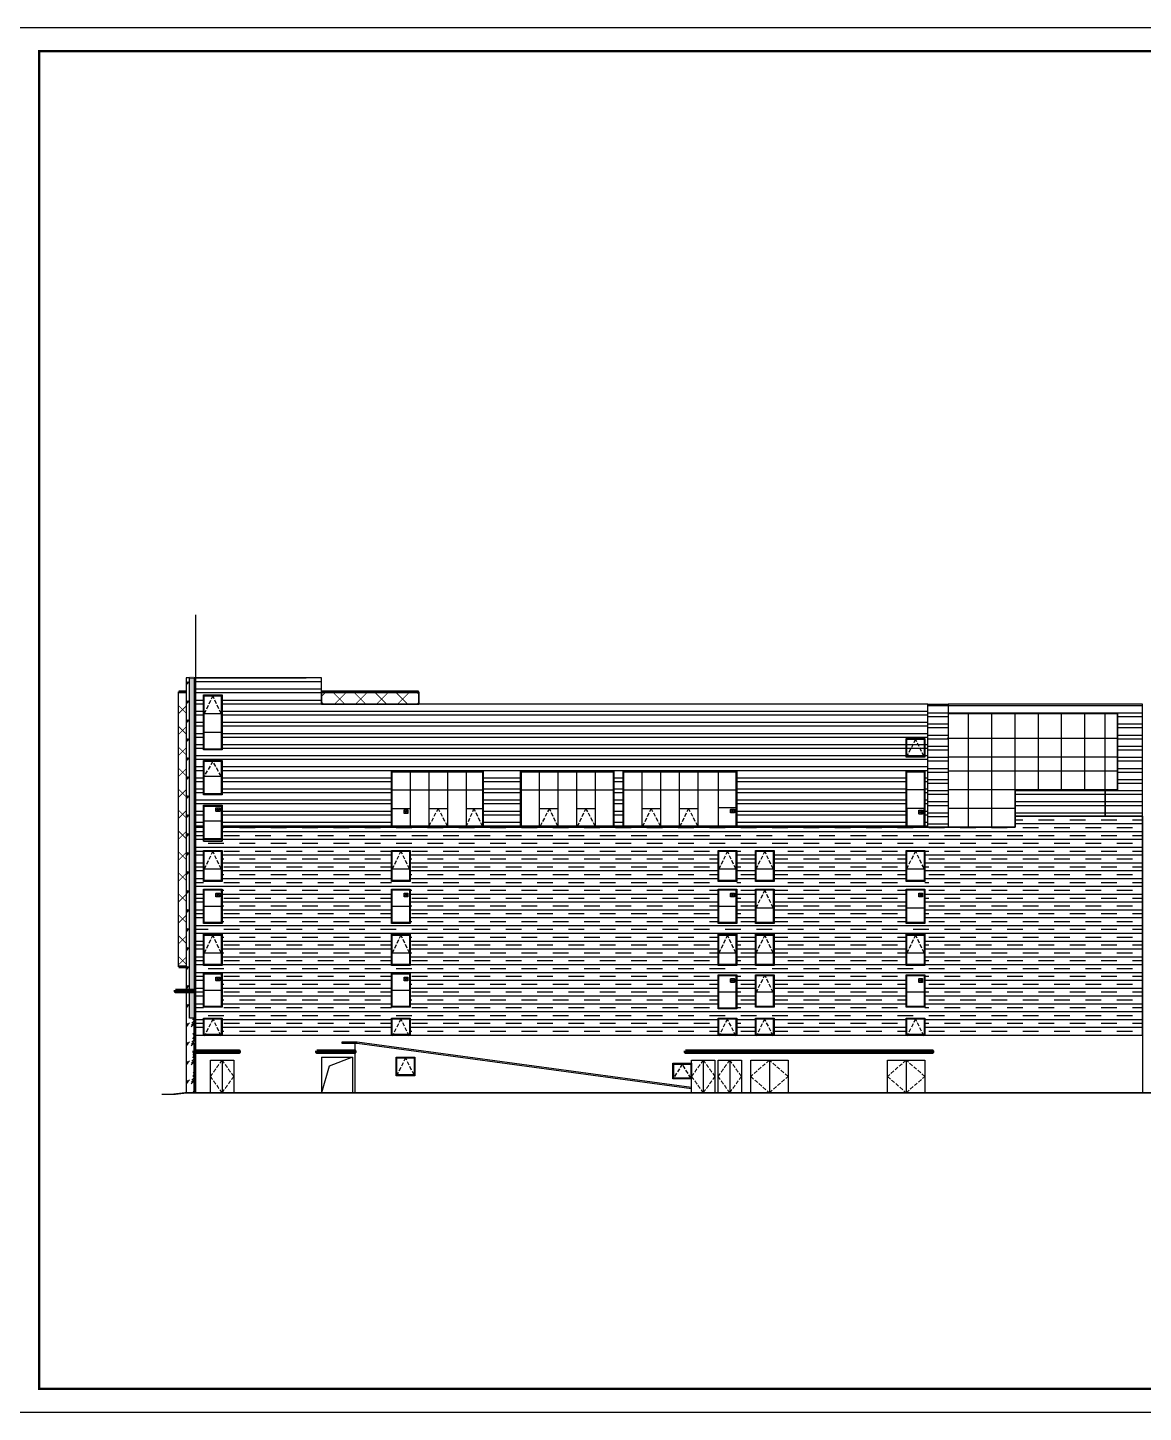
# Model space of a CAD drawing. Extents: x -737978 to 768813, y -372247 to 1140308.
# Drawn here: x -532002 to -460252, y -268610 to -179510 of the extents above; entities that cross this region are included whole.
import ezdxf

# ---------------------------------------------------------------- set-up
doc = ezdxf.new("R2010")
doc.units = 0
doc.header["$LTSCALE"] = 1000
doc.header["$MEASUREMENT"] = 0
doc.linetypes.add('DASH', pattern=[0.35, 0.25, -0.1])
doc.layers.get('0').update_dxf_attribs({"linetype": 'CONTINUOUS'})
for name, color, linetype in [('A-FLOR-OTHER2-ON', 83, 'CONTINUOUS'), ('A-WALL-GLAZ', 141, 'CONTINUOUS'), ('BORDER', 7, 'CONTINUOUS'), ('C-Z-HATCH', 253, 'CONTINUOUS'), ('HZ', 7, 'CONTINUOUS'), ('J-ELEV-立面门窗分格线', 155, 'CONTINUOUS'), ('PUB_TITLE', 4, 'CONTINUOUS')]:
    doc.layers.add(name, color=color, linetype=linetype)
doc.layers.add('DRAW', color=7, linetype='CONTINUOUS', lineweight=70)
doc.layers.add('L-外墙', color=7, linetype='CONTINUOUS', lineweight=9)
pattern_1 = [(0, (0, 0), (2e-13, 714.375), []), (0, (238.1, -238.1), (2e-13, 714.375), [])]

msp = doc.modelspace()

# ---------------------------------------------------------------- hatches: boundary and pattern name
h = msp.add_hatch(color=1)
h.dxf.hatch_style = 1
edge = h.paths.add_edge_path()
edge.add_arc((-519769.6, -229827.8), 60, 0, 360)
h = msp.add_hatch(color=1)
h.dxf.hatch_style = 1
edge = h.paths.add_edge_path()
edge.add_arc((-486669.6, -229918.6), 60, 0, 360)
h = msp.add_hatch(color=1)
h.dxf.hatch_style = 1
edge = h.paths.add_edge_path()
edge.add_arc((-507669.6, -229955.1), 60, 0, 360)
h = msp.add_hatch(color=1)
h.dxf.hatch_style = 1
edge = h.paths.add_edge_path()
edge.add_arc((-474569.6, -229986.5), 60, 0, 360)
h = msp.add_hatch(color=1)
h.dxf.hatch_style = 1
edge = h.paths.add_edge_path()
edge.add_arc((-519769.6, -235322.7), 60, 0, 360)
h = msp.add_hatch(color=1)
h.dxf.hatch_style = 1
edge = h.paths.add_edge_path()
edge.add_arc((-507669.6, -235322.7), 60, 0, 360)
h = msp.add_hatch(color=1)
h.dxf.hatch_style = 1
edge = h.paths.add_edge_path()
edge.add_arc((-486669.6, -235322.7), 60, 0, 360)
h = msp.add_hatch(color=1)
h.dxf.hatch_style = 1
edge = h.paths.add_edge_path()
edge.add_arc((-474569.6, -235322.7), 60, 0, 360)
h = msp.add_hatch(color=1)
h.dxf.hatch_style = 1
edge = h.paths.add_edge_path()
edge.add_arc((-519769.6, -240722.7), 60, 0, 360)
h = msp.add_hatch(color=1)
h.dxf.hatch_style = 1
edge = h.paths.add_edge_path()
edge.add_arc((-507669.6, -240722.7), 60, 0, 360)
h = msp.add_hatch(color=1)
h.dxf.hatch_style = 1
edge = h.paths.add_edge_path()
edge.add_arc((-486669.6, -240822.7), 60, 0, 360)
h = msp.add_hatch(color=1)
h.dxf.hatch_style = 1
edge = h.paths.add_edge_path()
edge.add_arc((-474569.6, -240822.7), 60, 0, 360)
at = {"layer": 'C-Z-HATCH'}
h = msp.add_hatch(dxfattribs=at)
h.set_pattern_fill('玻璃2', color=8, scale=80)
h.set_pattern_definition([(45, (-1297.9, 603.2), (7e-14, 1221.8805), [480, -288, 480, -288, 192, -418.6253]), (45, (-1321.9, 627.2), (7e-14, 1221.8805), [384, -480, 288, -288, 336, -370.6253]), (45, (-1321.9, 699.2), (7e-14, 1221.8805), [288, -576, 192, -288, 432, -370.6253]), (45, (-1249.9, 627.2), (7e-14, 1221.8805), [288, -576, 240, -1042.6252]), (45, (-1177.9, 699.2), (7e-14, 1221.8805), [144, -720, 96, -1186.6252]), (45, (-1297.9, 819.2), (7e-14, 1221.8805), [96, -720, 96, -384, 240, -610.6253]), (45, (-865.9, 747.2), (7e-14, 1221.8805), [480, -720, 576, -380.2253]), (45, (-865.9, 675.2), (7e-14, 1221.8805), [672, -480, 720, -284.2253]), (45, (-745.9, 771.2), (-1e-13, -1357.645), [480, -672, 384, -610.6253]), (45, (-817.9, 915.2), (7e-14, 1221.8805), [240, -960, 288, -658.6253]), (45, (-673.9, 843.2), (7e-14, 1221.8805), [192, -960, 192, -802.6252])])
h.paths.add_polyline_path([(-521302.3, -248047.8), (-521302.3, -243247.8), (-521602.3, -243247.8), (-521602.3, -221347.8), (-521802.3, -221347.8), (-521802.3, -248047.8)])
h = msp.add_hatch(dxfattribs=at)
h.set_pattern_fill('HEX', color=8, scale=150)
h.set_pattern_definition([(0, (-5442.9, 555.17), (0, 247.4667), [142.875, -285.75]), (120, (-5442.9, 555.17), (-214.31245, -123.73335), [142.875, -285.75]), (60, (-5300.02, 555.17), (-214.31245, 123.73335), [142.875, -285.75])])
h.paths.add_polyline_path([(-521602.3, -221247.8), (-521302.3, -221247.8), (-521302.3, -243247.8), (-521602.3, -243247.8)])
at = {"layer": 'HZ'}
h = msp.add_hatch(dxfattribs=at)
h.set_pattern_fill('ANSI32,_O', color=8, scale=150, angle=315)
h.set_pattern_definition([(0, (-15603.46, -25608.45), (2e-13, 714.375), []), (0, (-15365.3, -25846.6), (2e-13, 714.375), [])])
h.paths.add_polyline_path([(-474102.3, -230947.8), (-474102.3, -223047.8), (-513102.3, -223047.8), (-513102.3, -221347.8), (-521302.3, -221347.8), (-521302.3, -230947.8), (-520702.3, -230947.8), (-520702.3, -231847.8), (-519502.3, -231847.8), (-519502.3, -230947.8)])
h.paths.add_polyline_path([(-520702.3, -222447.8), (-519502.3, -222447.8), (-519502.3, -225987.8), (-520702.3, -225987.8)], flags=16)
h.paths.add_polyline_path([(-520702.3, -226667.8), (-519502.3, -226667.8), (-519502.3, -228867.8), (-520702.3, -228867.8)], flags=16)
h.paths.add_polyline_path([(-520702.3, -229547.8), (-519502.3, -229547.8), (-519502.3, -231747.8), (-520702.3, -231747.8)], flags=16)
h.paths.add_polyline_path([(-508602.3, -227347.8), (-502702.3, -227347.8), (-502702.3, -230947.8), (-508602.3, -230947.8)], flags=16)
h.paths.add_polyline_path([(-500302.3, -227347.8), (-494302.3, -227347.8), (-494302.3, -230947.8), (-500302.3, -230947.8)], flags=16)
h.paths.add_polyline_path([(-493702.3, -227347.8), (-486402.3, -227347.8), (-486402.3, -230947.8), (-493702.3, -230947.8)], flags=16)
h.paths.add_polyline_path([(-475502.3, -227347.8), (-474302.3, -227347.8), (-474302.3, -230947.8), (-475502.3, -230947.8)], flags=16)
h = msp.add_hatch(dxfattribs=at)
h.set_pattern_fill('ANSI32,_O', color=8, scale=150, angle=315)
h.set_pattern_definition(pattern_1)
h.paths.add_polyline_path([(-474102.3, -223047.8), (-472802.3, -223047.8), (-472802.3, -230947.8), (-474102.3, -230947.8)])
h = msp.add_hatch(dxfattribs=at)
h.set_pattern_fill('ANSI32,_O', color=8, scale=150, angle=315)
h.set_pattern_definition(pattern_1)
h.paths.add_polyline_path([(-460302.3, -230247.8), (-460302.3, -223047.8), (-472802.3, -223047.8), (-472802.3, -223647.8), (-461902.3, -223647.8), (-461902.3, -228547.8), (-462702.3, -228547.8), (-462702.3, -230247.8)])
h = msp.add_hatch(dxfattribs=at)
h.set_pattern_fill('ANSI32,_O', color=8, scale=150, angle=315)
h.set_pattern_definition(pattern_1)
h.paths.add_polyline_path([(-462702.3, -228547.8), (-468502.3, -228547.8), (-468502.3, -230247.8), (-462702.3, -230247.8)])
h = msp.add_hatch(dxfattribs=at)
h.set_pattern_fill('不能通行的沼泽地', color=8, scale=300)
h.set_pattern_definition([(0, (-386.13, 807.1), (1007.7696, 503.8848), [1007.7696, -1007.7696]), (0, (-1393.9, 1059.05), (0, 503.8848), [])])
h.paths.add_polyline_path([(-521302.3, -244447.8), (-460302.3, -244447.8), (-460302.3, -231847.8), (-460302.3, -230947.8), (-460302.3, -230247.8), (-468502.3, -230247.8), (-468502.3, -230947.8), (-519502.3, -230947.8), (-519502.3, -231847.8), (-520702.3, -231847.8), (-520702.3, -230947.8), (-521302.3, -230947.8)])
h.paths.add_polyline_path([(-475502.3, -232447.8), (-474302.3, -232447.8), (-474302.3, -234547.8), (-475502.3, -234547.8)], flags=16)
h.paths.add_polyline_path([(-475502.3, -234947.8), (-474302.3, -234947.8), (-474302.3, -237247.8), (-475502.3, -237247.8)], flags=16)
h.paths.add_polyline_path([(-475502.3, -237847.8), (-474302.3, -237847.8), (-474302.3, -239947.8), (-475502.3, -239947.8)], flags=16)
h.paths.add_polyline_path([(-475502.3, -240347.8), (-474302.3, -240347.8), (-474302.3, -242647.8), (-475502.3, -242647.8)], flags=16)
h.paths.add_polyline_path([(-475502.3, -243247.8), (-474302.3, -243247.8), (-474302.3, -244447.8), (-475502.3, -244447.8)], flags=16)
h.paths.add_polyline_path([(-485202.3, -243247.8), (-484002.3, -243247.8), (-484002.3, -244447.8), (-485202.3, -244447.8)], flags=16)
h.paths.add_polyline_path([(-487602.3, -243247.8), (-486402.3, -243247.8), (-486402.3, -244447.8), (-487602.3, -244447.8)], flags=16)
h.paths.add_polyline_path([(-487602.3, -240347.8), (-486402.3, -240347.8), (-486402.3, -242647.8), (-487602.3, -242647.8)], flags=16)
h.paths.add_polyline_path([(-487602.3, -237847.8), (-486402.3, -237847.8), (-486402.3, -239947.8), (-487602.3, -239947.8)], flags=16)
h.paths.add_polyline_path([(-485202.3, -237847.8), (-484002.3, -237847.8), (-484002.3, -239947.8), (-485202.3, -239947.8)], flags=16)
h.paths.add_polyline_path([(-485202.3, -240347.8), (-484002.3, -240347.8), (-484002.3, -242647.8), (-485202.3, -242647.8)], flags=16)
h.paths.add_polyline_path([(-487602.3, -234947.8), (-486402.3, -234947.8), (-486402.3, -237247.8), (-487602.3, -237247.8)], flags=16)
h.paths.add_polyline_path([(-485202.3, -234947.8), (-484002.3, -234947.8), (-484002.3, -237247.8), (-485202.3, -237247.8)], flags=16)
h.paths.add_polyline_path([(-487602.3, -232447.8), (-486402.3, -232447.8), (-486402.3, -234547.8), (-487602.3, -234547.8)], flags=16)
h.paths.add_polyline_path([(-485202.3, -232447.8), (-484002.3, -232447.8), (-484002.3, -234547.8), (-485202.3, -234547.8)], flags=16)
h.paths.add_polyline_path([(-508602.3, -232447.8), (-507402.3, -232447.8), (-507402.3, -234547.8), (-508602.3, -234547.8)], flags=16)
h.paths.add_polyline_path([(-508602.3, -234947.8), (-507402.3, -234947.8), (-507402.3, -237247.8), (-508602.3, -237247.8)], flags=16)
h.paths.add_polyline_path([(-508602.3, -237847.8), (-507402.3, -237847.8), (-507402.3, -239947.8), (-508602.3, -239947.8)], flags=16)
h.paths.add_polyline_path([(-508602.3, -240347.8), (-507402.3, -240347.8), (-507402.3, -242647.8), (-508602.3, -242647.8)], flags=16)
h.paths.add_polyline_path([(-508602.3, -243247.8), (-507402.3, -243247.8), (-507402.3, -244447.8), (-508602.3, -244447.8)], flags=16)
h.paths.add_polyline_path([(-520702.3, -243247.8), (-519502.3, -243247.8), (-519502.3, -244447.8), (-520702.3, -244447.8)], flags=16)
h.paths.add_polyline_path([(-520702.3, -240347.8), (-519502.3, -240347.8), (-519502.3, -242647.8), (-520702.3, -242647.8)], flags=16)
h.paths.add_polyline_path([(-520702.3, -237847.8), (-519502.3, -237847.8), (-519502.3, -239947.8), (-520702.3, -239947.8)], flags=16)
h.paths.add_polyline_path([(-520702.3, -234947.8), (-519502.3, -234947.8), (-519502.3, -237247.8), (-520702.3, -237247.8)], flags=16)
h.paths.add_polyline_path([(-520702.3, -232447.8), (-519502.3, -232447.8), (-519502.3, -234547.8), (-520702.3, -234547.8)], flags=16)

# ---------------------------------------------------------------- linework, layer by layer
at = {"color": 8}
for p, q in [((-472802.3, -223047.8), (-472802.3, -223647.8)), ((-472802.3, -223647.8), (-461902.3, -223647.8)), ((-461902.3, -223647.8), (-461902.3, -228547.8))]:
    msp.add_line(p, q, dxfattribs=at)
for points in [[(-472802.3, -223047.8), (-472802.3, -230947.8)], [(-460302.3, -230247.8), (-460302.3, -223047.8), (-468502.3, -223047.8)]]:
    msp.add_lwpolyline(points, dxfattribs=at)
for points in [[(-519644.6, -229732.8), (-519644.6, -229922.8, -0.4142136), (-519674.6, -229952.8), (-519864.6, -229952.8, -0.4142136), (-519894.6, -229922.8), (-519894.6, -229732.8, -0.4142136), (-519864.6, -229702.8), (-519674.6, -229702.8, -0.4142136)], [(-507544.6, -229860.1), (-507544.6, -230050.1, -0.4142136), (-507574.6, -230080.1), (-507764.6, -230080.1, -0.4142136), (-507794.6, -230050.1), (-507794.6, -229860.1, -0.4142136), (-507764.6, -229830.1), (-507574.6, -229830.1, -0.4142136)], [(-486544.6, -229823.6), (-486544.6, -230013.6, -0.4142136), (-486574.6, -230043.6), (-486764.6, -230043.6, -0.4142136), (-486794.6, -230013.6), (-486794.6, -229823.6, -0.4142136), (-486764.6, -229793.6), (-486574.6, -229793.6, -0.4142136)], [(-474444.6, -229891.5), (-474444.6, -230081.5, -0.4142136), (-474474.6, -230111.5), (-474664.6, -230111.5, -0.4142136), (-474694.6, -230081.5), (-474694.6, -229891.5, -0.4142136), (-474664.6, -229861.5), (-474474.6, -229861.5, -0.4142136)], [(-519644.6, -235227.7), (-519644.6, -235417.7, -0.4142136), (-519674.6, -235447.7), (-519864.6, -235447.7, -0.4142136), (-519894.6, -235417.7), (-519894.6, -235227.7, -0.4142136), (-519864.6, -235197.7), (-519674.6, -235197.7, -0.4142136)], [(-507544.6, -235227.7), (-507544.6, -235417.7, -0.4142136), (-507574.6, -235447.7), (-507764.6, -235447.7, -0.4142136), (-507794.6, -235417.7), (-507794.6, -235227.7, -0.4142136), (-507764.6, -235197.7), (-507574.6, -235197.7, -0.4142136)], [(-486544.6, -235227.7), (-486544.6, -235417.7, -0.4142136), (-486574.6, -235447.7), (-486764.6, -235447.7, -0.4142136), (-486794.6, -235417.7), (-486794.6, -235227.7, -0.4142136), (-486764.6, -235197.7), (-486574.6, -235197.7, -0.4142136)], [(-474444.6, -235227.7), (-474444.6, -235417.7, -0.4142136), (-474474.6, -235447.7), (-474664.6, -235447.7, -0.4142136), (-474694.6, -235417.7), (-474694.6, -235227.7, -0.4142136), (-474664.6, -235197.7), (-474474.6, -235197.7, -0.4142136)], [(-519644.6, -240627.7), (-519644.6, -240817.7, -0.4142136), (-519674.6, -240847.7), (-519864.6, -240847.7, -0.4142136), (-519894.6, -240817.7), (-519894.6, -240627.7, -0.4142136), (-519864.6, -240597.7), (-519674.6, -240597.7, -0.4142136)], [(-507544.6, -240627.7), (-507544.6, -240817.7, -0.4142136), (-507574.6, -240847.7), (-507764.6, -240847.7, -0.4142136), (-507794.6, -240817.7), (-507794.6, -240627.7, -0.4142136), (-507764.6, -240597.7), (-507574.6, -240597.7, -0.4142136)], [(-486544.6, -240727.7), (-486544.6, -240917.7, -0.4142136), (-486574.6, -240947.7), (-486764.6, -240947.7, -0.4142136), (-486794.6, -240917.7), (-486794.6, -240727.7, -0.4142136), (-486764.6, -240697.7), (-486574.6, -240697.7, -0.4142136)], [(-474444.6, -240727.7), (-474444.6, -240917.7, -0.4142136), (-474474.6, -240947.7), (-474664.6, -240947.7, -0.4142136), (-474694.6, -240917.7), (-474694.6, -240727.7, -0.4142136), (-474664.6, -240697.7), (-474474.6, -240697.7, -0.4142136)]]:
    msp.add_lwpolyline(points, format="xyb", close=True)
at = {"color": 1}
for centre in [(-519769.6, -229827.8), (-486669.6, -229918.6), (-507669.6, -229955.1), (-474569.6, -229986.5), (-519769.6, -235322.7), (-507669.6, -235322.7), (-486669.6, -235322.7), (-474569.6, -235322.7), (-519769.6, -240722.7), (-507669.6, -240722.7), (-486669.6, -240822.7), (-474569.6, -240822.7)]:
    msp.add_circle(centre, 60, dxfattribs=at)
at = {"layer": 'A-FLOR-OTHER2-ON'}
for points in [[(-521302.3, -221347.8), (-521302.3, -244747.8)], [(-521302.3, -221347.8), (-514102.3, -221347.8)], [(-521302.3, -244846.5), (-521302.3, -248047.8)]]:
    msp.add_lwpolyline(points, dxfattribs=at)
at = {"layer": 'A-FLOR-OTHER2-ON', "color": 0}
for points in [[(-474102.3, -230947.8), (-474102.3, -223047.8), (-513102.3, -223047.8), (-513102.3, -221347.8), (-521302.3, -221347.8), (-521302.3, -230947.8), (-520702.3, -230947.8), (-520702.3, -231847.8), (-519502.3, -231847.8), (-519502.3, -230947.8)], [(-462702.3, -228547.8), (-468502.3, -228547.8), (-468502.3, -230247.8), (-462702.3, -230247.8)]]:
    msp.add_lwpolyline(points, close=True, dxfattribs=at)
at = {"layer": 'A-FLOR-OTHER2-ON', "color": 8, "const_width": 200}
msp.add_lwpolyline([(-506852.3, -222247.8), (-513102.3, -222247.8)], dxfattribs=at)
at = {"layer": 'A-FLOR-OTHER2-ON', "color": 8}
msp.add_lwpolyline([(-506852.3, -222247.8), (-513102.3, -222247.8), (-513102.3, -223047.8), (-506852.3, -223047.8)], close=True, dxfattribs=at)
at = {"layer": 'A-FLOR-OTHER2-ON', "color": 0}
for points in [[(-462702.3, -228547.8), (-462702.3, -230247.8)], [(-489302.4, -247713.4), (-510802.4, -244797.8), (-510802.4, -244797.8), (-511802.4, -244797.8), (-511802.4, -244847.8), (-510804.3, -244847.8), (-510808, -244847.5), (-489302.4, -247763.9)], [(-510952.4, -244847.8), (-510952.4, -248047.8)], [(-489302.4, -247763.9), (-489302.4, -247713.4)]]:
    msp.add_lwpolyline(points, dxfattribs=at)
at = {"layer": 'A-WALL-GLAZ'}
for p, q in [((-461902.3, -228547.8), (-462702.3, -228547.8)), ((-462702.3, -228547.8), (-462702.3, -230247.8)), ((-462702.3, -230247.8), (-460302.3, -230247.8))]:
    msp.add_line(p, q, dxfattribs=at)
for points in [[(-520702.3, -222447.8), (-519502.3, -222447.8)], [(-520652.3, -223647.8), (-519552.3, -223647.8)], [(-520652.3, -224847.8), (-519552.3, -224847.8)], [(-475502.3, -225247.8), (-474302.3, -225247.8)], [(-475502.3, -225247.8), (-474302.3, -225247.8)], [(-520702.3, -226667.8), (-519502.3, -226667.8)], [(-520652.3, -227667.8), (-519552.3, -227667.8)], [(-508602.3, -227347.8), (-502702.3, -227347.8)], [(-507402.3, -227397.8), (-507402.3, -230897.8)], [(-506202.3, -227397.8), (-506202.3, -230897.8)], [(-505002.3, -227397.8), (-505002.3, -230897.8)], [(-503802.3, -227397.8), (-503802.3, -230897.8)], [(-500302.3, -227347.8), (-500302.3, -230947.8)], [(-500302.3, -227347.8), (-494302.3, -227347.8)], [(-500252.3, -227347.8), (-494302.3, -227347.8)], [(-499102.3, -227397.8), (-499102.3, -230897.8)], [(-497902.3, -227397.8), (-497902.3, -230897.8)], [(-496702.3, -227397.8), (-496702.3, -230897.8)], [(-495502.3, -227397.8), (-495502.3, -230897.8)], [(-494302.3, -227347.8), (-494302.3, -230947.8)], [(-493702.3, -227347.8), (-493702.3, -230947.8)], [(-493702.3, -227347.8), (-486402.3, -227347.8)], [(-493652.3, -227347.8), (-486402.3, -227347.8)], [(-492502.3, -227397.8), (-492502.3, -230897.8)], [(-491302.3, -227397.8), (-491302.3, -230897.8)], [(-490102.3, -227397.8), (-490102.3, -230897.8)], [(-488902.3, -227397.8), (-488902.3, -230897.8)], [(-487602.3, -227397.8), (-487602.3, -230897.8)], [(-486402.3, -227347.8), (-486402.3, -230947.8)], [(-475502.3, -227347.8), (-474302.3, -227347.8)], [(-475502.3, -227347.8), (-474302.3, -227347.8)], [(-508552.3, -228547.8), (-502752.3, -228547.8)], [(-500252.3, -228547.8), (-494352.3, -228547.8)], [(-493652.3, -228547.8), (-486452.3, -228547.8)], [(-474352.3, -228547.8), (-475452.3, -228547.8)], [(-520702.3, -229547.8), (-519502.3, -229547.8)], [(-508552.3, -229747.8), (-507402.3, -229747.8)], [(-506202.3, -229747.8), (-505002.3, -229747.8)], [(-503802.3, -229747.8), (-502752.3, -229747.8)], [(-499102.3, -229747.8), (-497902.3, -229747.8)], [(-496702.3, -229747.8), (-495502.3, -229747.8)], [(-492502.3, -229747.8), (-491302.3, -229747.8)], [(-490102.3, -229747.8), (-488902.3, -229747.8)], [(-487602.3, -229697.8), (-486452.3, -229697.8)], [(-520652.3, -230547.8), (-519552.3, -230547.8)], [(-460302.3, -230247.8), (-460302.3, -248047.8)], [(-474672.1, -230947.8), (-509502.3, -230947.8)], [(-486102.3, -230947.8), (-509502.3, -230947.8)], [(-486102.3, -230947.8), (-509502.3, -230947.8)], [(-474672.1, -230947.8), (-485502.3, -230947.8)], [(-475452.3, -230947.8), (-474352.3, -230947.8)], [(-475452.3, -230947.8), (-474352.3, -230947.8)], [(-474672.1, -230947.8), (-469302.3, -230947.8)], [(-468502.3, -230947.8), (-472802.3, -230947.8)], [(-520702.3, -232447.8), (-519502.3, -232447.8)], [(-508602.3, -232447.8), (-507402.3, -232447.8)], [(-487602.3, -232447.8), (-486402.3, -232447.8)], [(-485202.3, -232447.8), (-484002.3, -232447.8)], [(-475502.3, -232447.8), (-474302.3, -232447.8)], [(-520652.3, -233647.8), (-519552.3, -233647.8)], [(-508552.3, -233647.8), (-507452.3, -233647.8)], [(-487552.3, -233647.8), (-486452.3, -233647.8)], [(-485152.3, -233647.8), (-484052.3, -233647.8)], [(-475452.3, -233647.8), (-474352.3, -233647.8)], [(-520702.3, -234947.8), (-519502.3, -234947.8)], [(-508602.3, -234947.8), (-507402.3, -234947.8)], [(-487602.3, -234947.8), (-486402.3, -234947.8)], [(-485202.3, -234947.8), (-484002.3, -234947.8)], [(-475502.3, -234947.8), (-474302.3, -234947.8)], [(-520652.3, -236047.8), (-519552.3, -236047.8)], [(-508552.3, -236047.8), (-507452.3, -236047.8)], [(-487552.3, -236047.8), (-486452.3, -236047.8)], [(-485152.3, -236147.8), (-484052.3, -236147.8)], [(-475452.3, -236147.8), (-474352.3, -236147.8)], [(-520702.3, -237847.8), (-519502.3, -237847.8)], [(-508602.3, -237847.8), (-507402.3, -237847.8)], [(-487602.3, -237847.8), (-486402.3, -237847.8)], [(-485202.3, -237847.8), (-484002.3, -237847.8)], [(-475502.3, -237847.8), (-474302.3, -237847.8)], [(-520652.3, -239047.8), (-519552.3, -239047.8)], [(-508552.3, -239047.8), (-507452.3, -239047.8)], [(-487552.3, -239047.8), (-486452.3, -239047.8)], [(-485152.3, -239047.8), (-484052.3, -239047.8)], [(-475452.3, -239047.8), (-474352.3, -239047.8)], [(-520702.3, -240347.8), (-519502.3, -240347.8)], [(-508602.3, -240347.8), (-507402.3, -240347.8)], [(-487602.3, -240447.8), (-486402.3, -240447.8)], [(-485202.3, -240447.8), (-484002.3, -240447.8)], [(-475502.3, -240447.8), (-474302.3, -240447.8)], [(-520652.3, -241447.8), (-519552.3, -241447.8)], [(-508552.3, -241447.8), (-507452.3, -241447.8)], [(-487552.3, -241547.8), (-486452.3, -241547.8)], [(-485152.3, -241547.8), (-484052.3, -241547.8)], [(-475452.3, -241547.8), (-474352.3, -241547.8)], [(-520702.3, -243247.8), (-519502.3, -243247.8)], [(-508602.3, -243247.8), (-507402.3, -243247.8)], [(-508602.3, -243247.8), (-507402.3, -243247.8)], [(-487602.3, -243247.8), (-486402.3, -243247.8)], [(-487602.3, -243247.8), (-486402.3, -243247.8)], [(-485202.3, -243247.8), (-484002.3, -243247.8)], [(-485202.3, -243247.8), (-484002.3, -243247.8)], [(-475502.3, -243247.8), (-474302.3, -243247.8)], [(-475502.3, -243247.8), (-474302.3, -243247.8)], [(-508302.3, -245747.8), (-507102.3, -245747.8)], [(-508302.3, -245747.8), (-507102.3, -245747.8)], [(-490502.3, -246147.8), (-489302.3, -246147.8)], [(-490502.3, -246147.8), (-489302.3, -246147.8)]]:
    msp.add_lwpolyline(points, dxfattribs=at)
for points in [[(-520702.3, -222447.8), (-519502.3, -222447.8), (-519502.3, -225987.8), (-520702.3, -225987.8)], [(-520702.3, -222447.8), (-519502.3, -222447.8), (-519502.3, -225987.8), (-520702.3, -225987.8)], [(-520652.3, -222497.8), (-519552.3, -222497.8), (-519552.3, -225937.8), (-520652.3, -225937.8)], [(-475502.3, -225247.8), (-474302.3, -225247.8), (-474302.3, -226447.8), (-475502.3, -226447.8)], [(-475452.3, -225297.8), (-474352.3, -225297.8), (-474352.3, -226397.8), (-475452.3, -226397.8)], [(-520702.3, -226667.8), (-519502.3, -226667.8), (-519502.3, -228867.8), (-520702.3, -228867.8)], [(-520702.3, -226667.8), (-519502.3, -226667.8), (-519502.3, -228867.8), (-520702.3, -228867.8)], [(-520652.3, -226717.8), (-519552.3, -226717.8), (-519552.3, -228817.8), (-520652.3, -228817.8)], [(-508602.3, -227347.8), (-502702.3, -227347.8), (-502702.3, -230947.8), (-508602.3, -230947.8)], [(-508602.3, -227347.8), (-502702.3, -227347.8), (-502702.3, -230947.8), (-508602.3, -230947.8)], [(-508602.3, -227347.8), (-502702.3, -227347.8), (-502702.3, -230947.8), (-508602.3, -230947.8)], [(-508552.3, -227397.8), (-502752.3, -227397.8), (-502752.3, -230897.8), (-508552.3, -230897.8)], [(-500302.3, -227347.8), (-494302.3, -227347.8), (-494302.3, -230947.8), (-500302.3, -230947.8)], [(-500302.3, -227347.8), (-494302.3, -227347.8), (-494302.3, -230947.8), (-500302.3, -230947.8)], [(-500302.3, -227347.8), (-494302.3, -227347.8), (-494302.3, -230947.8), (-500302.3, -230947.8)], [(-500302.3, -227347.8), (-494302.3, -227347.8), (-494302.3, -230947.8), (-500302.3, -230947.8)], [(-500252.3, -227397.8), (-494352.3, -227397.8), (-494352.3, -230897.8), (-500252.3, -230897.8)], [(-493702.3, -227347.8), (-486402.3, -227347.8), (-486402.3, -230947.8), (-493702.3, -230947.8)], [(-493702.3, -227347.8), (-486402.3, -227347.8), (-486402.3, -230947.8), (-493702.3, -230947.8)], [(-493702.3, -227347.8), (-486402.3, -227347.8), (-486402.3, -230947.8), (-493702.3, -230947.8)], [(-493702.3, -227347.8), (-486402.3, -227347.8), (-486402.3, -230947.8), (-493702.3, -230947.8)], [(-493702.3, -227347.8), (-486402.3, -227347.8), (-486402.3, -230947.8), (-493702.3, -230947.8)], [(-493652.3, -227397.8), (-486452.3, -227397.8), (-486452.3, -230897.8), (-493652.3, -230897.8)], [(-475502.3, -230947.8), (-475502.3, -230947.8), (-475502.3, -227347.8), (-474302.3, -227347.8), (-474302.3, -230947.8)], [(-475502.3, -227347.8), (-474302.3, -227347.8), (-474302.3, -230947.8), (-475502.3, -230947.8)], [(-475502.3, -227347.8), (-474302.3, -227347.8), (-474302.3, -230947.8), (-475502.3, -230947.8)], [(-475452.3, -227397.8), (-474352.3, -227397.8), (-474352.3, -230897.8), (-475452.3, -230897.8)], [(-520702.3, -229547.8), (-519502.3, -229547.8), (-519502.3, -231747.8), (-520702.3, -231747.8)], [(-520702.3, -229547.8), (-519502.3, -229547.8), (-519502.3, -231747.8), (-520702.3, -231747.8)], [(-520652.3, -229597.8), (-519552.3, -229597.8), (-519552.3, -231697.8), (-520652.3, -231697.8)], [(-475452.3, -230897.8), (-474352.3, -230897.8), (-474352.3, -229747.8), (-475452.3, -229747.8)], [(-521302.3, -244347.8), (-460302.3, -244347.8), (-460302.3, -231847.8), (-460302.3, -230947.8), (-460302.3, -230247.8), (-468502.3, -230247.8), (-468502.3, -230947.8), (-519502.3, -230947.8), (-519502.3, -231847.8), (-520702.3, -231847.8), (-520702.3, -230947.8), (-521302.3, -230947.8)], [(-520702.3, -232447.8), (-519502.3, -232447.8), (-519502.3, -234447.8), (-520702.3, -234447.8)], [(-520652.3, -232497.8), (-519552.3, -232497.8), (-519552.3, -234397.8), (-520652.3, -234397.8)], [(-508602.3, -232447.8), (-507402.3, -232447.8), (-507402.3, -234447.8), (-508602.3, -234447.8)], [(-508552.3, -232497.8), (-507452.3, -232497.8), (-507452.3, -234397.8), (-508552.3, -234397.8)], [(-487602.3, -232447.8), (-486402.3, -232447.8), (-486402.3, -234447.8), (-487602.3, -234447.8)], [(-487552.3, -232497.8), (-486452.3, -232497.8), (-486452.3, -234397.8), (-487552.3, -234397.8)], [(-485202.3, -232447.8), (-484002.3, -232447.8), (-484002.3, -234447.8), (-485202.3, -234447.8)], [(-485152.3, -232497.8), (-484052.3, -232497.8), (-484052.3, -234397.8), (-485152.3, -234397.8)], [(-475502.3, -232447.8), (-474302.3, -232447.8), (-474302.3, -234447.8), (-475502.3, -234447.8)], [(-475452.3, -232497.8), (-474352.3, -232497.8), (-474352.3, -234397.8), (-475452.3, -234397.8)], [(-520702.3, -234947.8), (-519502.3, -234947.8), (-519502.3, -237147.8), (-520702.3, -237147.8)], [(-520652.3, -234997.8), (-519552.3, -234997.8), (-519552.3, -237097.8), (-520652.3, -237097.8)], [(-508602.3, -234947.8), (-507402.3, -234947.8), (-507402.3, -237147.8), (-508602.3, -237147.8)], [(-508552.3, -234997.8), (-507452.3, -234997.8), (-507452.3, -237097.8), (-508552.3, -237097.8)], [(-487602.3, -234947.8), (-486402.3, -234947.8), (-486402.3, -237147.8), (-487602.3, -237147.8)], [(-487552.3, -234997.8), (-486452.3, -234997.8), (-486452.3, -237097.8), (-487552.3, -237097.8)], [(-485202.3, -234947.8), (-484002.3, -234947.8), (-484002.3, -237147.8), (-485202.3, -237147.8)], [(-485152.3, -234997.8), (-484052.3, -234997.8), (-484052.3, -237097.8), (-485152.3, -237097.8)], [(-475502.3, -234947.8), (-474302.3, -234947.8), (-474302.3, -237147.8), (-475502.3, -237147.8)], [(-475452.3, -234997.8), (-474352.3, -234997.8), (-474352.3, -237097.8), (-475452.3, -237097.8)], [(-520702.3, -237847.8), (-519502.3, -237847.8), (-519502.3, -239847.8), (-520702.3, -239847.8)], [(-508602.3, -237847.8), (-507402.3, -237847.8), (-507402.3, -239847.8), (-508602.3, -239847.8)], [(-487602.3, -237847.8), (-486402.3, -237847.8), (-486402.3, -239847.8), (-487602.3, -239847.8)], [(-485202.3, -237847.8), (-484002.3, -237847.8), (-484002.3, -239847.8), (-485202.3, -239847.8)], [(-475502.3, -237847.8), (-474302.3, -237847.8), (-474302.3, -239847.8), (-475502.3, -239847.8)], [(-520652.3, -237897.8), (-519552.3, -237897.8), (-519552.3, -239797.8), (-520652.3, -239797.8)], [(-508552.3, -237897.8), (-507452.3, -237897.8), (-507452.3, -239797.8), (-508552.3, -239797.8)], [(-487552.3, -237897.8), (-486452.3, -237897.8), (-486452.3, -239797.8), (-487552.3, -239797.8)], [(-485152.3, -237897.8), (-484052.3, -237897.8), (-484052.3, -239797.8), (-485152.3, -239797.8)], [(-475452.3, -237897.8), (-474352.3, -237897.8), (-474352.3, -239797.8), (-475452.3, -239797.8)], [(-520702.3, -240347.8), (-519502.3, -240347.8), (-519502.3, -242547.8), (-520702.3, -242547.8)], [(-520652.3, -240397.8), (-519552.3, -240397.8), (-519552.3, -242497.8), (-520652.3, -242497.8)], [(-508602.3, -240347.8), (-507402.3, -240347.8), (-507402.3, -242547.8), (-508602.3, -242547.8)], [(-508552.3, -240397.8), (-507452.3, -240397.8), (-507452.3, -242497.8), (-508552.3, -242497.8)], [(-487602.3, -240447.8), (-486402.3, -240447.8), (-486402.3, -242647.8), (-487602.3, -242647.8)], [(-487552.3, -240497.8), (-486452.3, -240497.8), (-486452.3, -242597.8), (-487552.3, -242597.8)], [(-485202.3, -240447.8), (-484002.3, -240447.8), (-484002.3, -242547.8), (-485202.3, -242547.8)], [(-485152.3, -240497.8), (-484052.3, -240497.8), (-484052.3, -242497.8), (-485152.3, -242497.8)], [(-475502.3, -240447.8), (-474302.3, -240447.8), (-474302.3, -242547.8), (-475502.3, -242547.8)], [(-475452.3, -240497.8), (-474352.3, -240497.8), (-474352.3, -242497.8), (-475452.3, -242497.8)], [(-520702.3, -243247.8), (-519502.3, -243247.8), (-519502.3, -244347.8), (-520702.3, -244347.8)], [(-520652.3, -243297.8), (-519552.3, -243297.8), (-519552.3, -244297.8), (-520652.3, -244297.8)], [(-508602.3, -243247.8), (-507402.3, -243247.8), (-507402.3, -244347.8), (-508602.3, -244347.8)], [(-508552.3, -243297.8), (-507452.3, -243297.8), (-507452.3, -244297.8), (-508552.3, -244297.8)], [(-487602.3, -243247.8), (-486402.3, -243247.8), (-486402.3, -244347.8), (-487602.3, -244347.8)], [(-487552.3, -243297.8), (-486452.3, -243297.8), (-486452.3, -244297.8), (-487552.3, -244297.8)], [(-485202.3, -243247.8), (-484002.3, -243247.8), (-484002.3, -244347.8), (-485202.3, -244347.8)], [(-485152.3, -243297.8), (-484052.3, -243297.8), (-484052.3, -244297.8), (-485152.3, -244297.8)], [(-475502.3, -243247.8), (-474302.3, -243247.8), (-474302.3, -244347.8), (-475502.3, -244347.8)], [(-475452.3, -243297.8), (-474352.3, -243297.8), (-474352.3, -244297.8), (-475452.3, -244297.8)], [(-508302.3, -245747.8), (-507102.3, -245747.8), (-507102.3, -246947.8), (-508302.3, -246947.8)], [(-508252.3, -245797.8), (-507152.3, -245797.8), (-507152.3, -246897.8), (-508252.3, -246897.8)], [(-490502.3, -246147.8), (-489302.3, -246147.8), (-489302.3, -247147.8), (-490502.3, -247147.8)], [(-490452.3, -246197.8), (-489352.3, -246197.8), (-489352.3, -247097.8), (-490452.3, -247097.8)]]:
    msp.add_lwpolyline(points, close=True, dxfattribs=at)
at = {"layer": 'BORDER', "color": 1}
msp.add_lwpolyline([(-521202.3, -217295.4), (-521202.3, -248047.8)], dxfattribs=at)
at = {"layer": 'C-Z-HATCH', "color": 8}
for points in [[(-521302.3, -248047.8), (-521302.3, -243247.8), (-521602.3, -243247.8), (-521602.3, -221347.8), (-521802.3, -221347.8), (-521802.3, -248047.8)], [(-521602.3, -221347.8), (-521302.3, -221347.8), (-521302.3, -243247.8), (-521602.3, -243247.8)], [(-522302.3, -222247.8), (-521802.3, -222247.8), (-521802.3, -239947.8), (-522302.3, -239947.8)]]:
    msp.add_lwpolyline(points, close=True, dxfattribs=at)
for points, const_width in [([(-522302.3, -222247.8), (-521802.3, -222247.8)], 200), ([(-521802.3, -223621.4), (-522302.3, -223121.4)], 50), ([(-522302.3, -223648.8), (-521802.3, -223148.8)], 50), ([(-521802.3, -224968.5), (-522302.3, -224468.5)], 50), ([(-522302.3, -224995.8), (-521802.3, -224495.8)], 50), ([(-521802.3, -226315.5), (-522302.3, -225815.5)], 50), ([(-522302.3, -226342.9), (-521802.3, -225842.9)], 50), ([(-521802.3, -227662.6), (-522302.3, -227162.6)], 50), ([(-522302.3, -227689.9), (-521802.3, -227189.9)], 50), ([(-521802.3, -229009.6), (-522302.3, -228509.6)], 50), ([(-522302.3, -229037), (-521802.3, -228537)], 50), ([(-521802.3, -230356.6), (-522302.3, -229856.6)], 50), ([(-522302.3, -230384), (-521802.3, -229884)], 50), ([(-521802.3, -231703.7), (-522302.3, -231203.7)], 50), ([(-522302.3, -231731), (-521802.3, -231231)], 50), ([(-521802.3, -233050.7), (-522302.3, -232550.7)], 50), ([(-522302.3, -233078.1), (-521802.3, -232578.1)], 50), ([(-521802.3, -234397.7), (-522302.3, -233897.7)], 50), ([(-522302.3, -234425.1), (-521802.3, -233925.1)], 50), ([(-521802.3, -235744.8), (-522302.3, -235244.8)], 50), ([(-522302.3, -235772.2), (-521802.3, -235272.2)], 50), ([(-521802.3, -237091.8), (-522302.3, -236591.8)], 50), ([(-522302.3, -237119.2), (-521802.3, -236619.2)], 50), ([(-521802.3, -238438.9), (-522302.3, -237938.9)], 50), ([(-522302.3, -238466.2), (-521802.3, -237966.2)], 50), ([(-521802.3, -239785.9), (-522302.3, -239285.9)], 50), ([(-522302.3, -239813.3), (-521802.3, -239313.3)], 50), ([(-522302.3, -239947.8), (-521802.3, -239947.8)], 200)]:
    msp.add_lwpolyline(points, dxfattribs=dict(at, const_width=const_width))
msp.add_lwpolyline([(-521902.3, -239947.8), (-522302.3, -239947.8), (-522302.3, -224647.8), (-522302.3, -222247.8), (-521902.3, -222247.8)], dxfattribs=at)
at = {"layer": 'DRAW', "color": 6}
for points in [[(-522502.3, -241447.8), (-521302.3, -241447.8), (-521302.3, -241546.5), (-522502.3, -241546.5)], [(-521302.3, -245347.8), (-518402.3, -245347.8), (-518402.3, -245446.5), (-521302.3, -245446.5)], [(-513402.3, -245347.8), (-510952.4, -245347.8), (-510952.4, -245447.8), (-513402.3, -245447.8)], [(-489702.4, -245347.8), (-473802.3, -245347.8), (-473802.3, -245447.8), (-489702.4, -245447.8)]]:
    msp.add_lwpolyline(points, close=True, dxfattribs=at)
at = {"layer": 'HZ', "color": 8, "const_width": 50}
for points in [[(-513102.3, -222531), (-512819.1, -222247.8)], [(-511599.7, -223047.8), (-512399.7, -222247.8)], [(-512272, -223047.8), (-511472, -222247.8)], [(-510252.6, -223047.8), (-511052.6, -222247.8)], [(-510925, -223047.8), (-510125, -222247.8)], [(-508905.6, -223047.8), (-509705.6, -222247.8)], [(-509577.9, -223047.8), (-508777.9, -222247.8)], [(-507558.5, -223047.8), (-508358.5, -222247.8)], [(-508230.9, -223047.8), (-507430.9, -222247.8)], [(-506852.3, -222407), (-507011.5, -222247.8)], [(-512946.7, -223047.8), (-513102.3, -222892.2)], [(-506983.9, -223047.8), (-506852.3, -222916.2)]]:
    msp.add_lwpolyline(points, dxfattribs=at)
at = {"layer": 'HZ', "color": 8}
for points in [[(-513102.3, -222247.8), (-506852.3, -222247.8), (-506852.3, -223047.8)], [(-471502.3, -230947.8), (-471502.3, -223647.8)], [(-470002.3, -230947.8), (-470002.3, -223647.8)], [(-468502.3, -228547.8), (-468502.3, -223647.8)], [(-467002.3, -228547.8), (-467002.3, -223647.8)], [(-465502.3, -228547.8), (-465502.3, -223647.8)], [(-464002.3, -228547.8), (-464002.3, -223647.8)], [(-462702.3, -228547.8), (-462702.3, -223647.8)], [(-461902.3, -225247.8), (-472871.4, -225247.8)], [(-461902.3, -226447.8), (-472802.3, -226447.8)], [(-461902.3, -227347.8), (-472802.3, -227347.8)], [(-468502.3, -228547.8), (-472802.3, -228547.8)], [(-468502.3, -228547.8), (-461902.3, -228547.8)], [(-468502.3, -229747.8), (-472802.3, -229747.8)]]:
    msp.add_lwpolyline(points, dxfattribs=at)
for points in [[(-474102.3, -223047.8), (-472802.3, -223047.8), (-472802.3, -230947.8), (-474102.3, -230947.8)], [(-460302.3, -230247.8), (-460302.3, -223047.8), (-472802.3, -223047.8), (-472802.3, -223647.8), (-461902.3, -223647.8), (-461902.3, -228547.8), (-462702.3, -228547.8), (-462702.3, -230247.8)], [(-461902.3, -228547.8), (-461902.3, -223647.8), (-472802.3, -223647.8), (-472802.3, -230947.8), (-468502.3, -230947.8), (-468502.3, -228547.8)]]:
    msp.add_lwpolyline(points, close=True, dxfattribs=at)
at = {"layer": 'HZ'}
msp.add_lwpolyline([(-523379.3, -248147.8, 100, 100, 0), (-522645.8, -248147.8, 100, 100, 0), (-521802.3, -248047.8, 100, 100, 0), (-401502.3, -248047.8, 100, 100, 0), (-399659.6, -248147.8, 100, 100, 0), (-398581.6, -248147.8, 0, 0, 0)], format="xyseb", dxfattribs=at)
at = {"layer": 'J-ELEV-立面门窗分格线', "color": 8, "linetype": 'DASH'}
for points in [[(-519553.8, -223647.8), (-520102.3, -222497.8), (-520652.3, -223647.8)], [(-474353.8, -226397.8), (-474902.3, -225297.8), (-475452.3, -226397.8)], [(-519553.8, -227667.8), (-520102.3, -226717.8), (-520652.3, -227667.8)], [(-505002.3, -230897.8), (-505602.3, -229747.8), (-506202.3, -230897.8)], [(-502752.3, -230897.8), (-503300.8, -229747.8), (-503802.3, -230897.8)], [(-497902.3, -230897.8), (-498450.8, -229747.8), (-499050.8, -230897.8)], [(-495502.3, -230897.8), (-496102.3, -229747.8), (-496650.8, -230897.8)], [(-491302.3, -230897.8), (-491902.3, -229747.8), (-492450.8, -230897.8)], [(-488902.3, -230897.8), (-489502.3, -229747.8), (-490050.8, -230897.8)], [(-519553.8, -233647.8), (-520102.3, -232497.8), (-520652.3, -233647.8)], [(-507453.8, -233647.8), (-508002.3, -232497.8), (-508552.3, -233647.8)], [(-486453.8, -233647.8), (-487002.3, -232497.8), (-487552.3, -233647.8)], [(-484053.8, -233647.8), (-484602.3, -232497.8), (-485152.3, -233647.8)], [(-474353.8, -233597.8), (-474902.3, -232497.8), (-475452.3, -233597.8)], [(-484053.8, -236147.8), (-484602.3, -234997.8), (-485152.3, -236147.8)], [(-519553.8, -239047.8), (-520102.3, -237897.8), (-520652.3, -239047.8)], [(-507453.8, -239047.8), (-508002.3, -237897.8), (-508552.3, -239047.8)], [(-486453.8, -239047.8), (-487002.3, -237897.8), (-487552.3, -239047.8)], [(-484053.8, -239047.8), (-484602.3, -237897.8), (-485152.3, -239047.8)], [(-474353.8, -239047.8), (-474902.3, -237897.8), (-475452.3, -239047.8)], [(-484053.8, -241597.8), (-484602.3, -240447.8), (-485152.3, -241597.8)], [(-519553.8, -244397.8), (-520078.5, -243297.8), (-520652.3, -244397.8)], [(-507453.8, -244397.8), (-508002.3, -243297.8), (-508552.3, -244397.8)], [(-486453.8, -244397.8), (-487002.3, -243297.8), (-487552.3, -244397.8)], [(-484053.8, -244397.8), (-484602.3, -243297.8), (-485152.3, -244397.8)], [(-474353.8, -244397.8), (-474902.3, -243297.8), (-475452.3, -244397.8)], [(-507152.3, -246897.8), (-507700.8, -245797.8), (-508250.8, -246897.8)], [(-489352.3, -247097.8), (-489900.8, -246197.8), (-490450.8, -247097.8)]]:
    msp.add_lwpolyline(points, dxfattribs=at)
at = {"layer": 'J-ELEV-立面门窗分格线', "color": 0}
for points in [[(-513102.3, -245747.8), (-513102.3, -248047.8)], [(-513102.3, -245747.8), (-511102.3, -245747.8)], [(-511102.3, -245747.8), (-511102.3, -248047.8)], [(-519502.3, -245947.8), (-519502.3, -248047.8)], [(-488552.3, -245947.8), (-488552.3, -248047.8)], [(-486852.3, -245947.8), (-486852.3, -248047.8)], [(-484302.3, -245947.8), (-484302.3, -248047.8)], [(-475502.3, -245947.8), (-475502.3, -248047.8)]]:
    msp.add_lwpolyline(points, dxfattribs=at)
at = {"layer": 'J-ELEV-立面门窗分格线', "color": 8}
msp.add_lwpolyline([(-511102.3, -245747.8), (-512615.2, -246339.5), (-513102.3, -248047.8)], dxfattribs=at)
at = {"layer": 'J-ELEV-立面门窗分格线', "color": 0}
for points in [[(-520252.3, -248047.8), (-520252.3, -245947.8), (-518752.3, -245947.8), (-518752.3, -248047.8)], [(-489302.3, -248047.8), (-489302.3, -245947.8), (-487802.3, -245947.8), (-487802.3, -248047.8)], [(-487602.3, -248047.8), (-487602.3, -245947.8), (-486102.3, -245947.8), (-486102.3, -248047.8)], [(-485502.3, -248047.8), (-485502.3, -245947.8), (-483102.3, -245947.8), (-483102.3, -248047.8)], [(-476702.3, -248047.8), (-476702.3, -245947.8), (-474302.3, -245947.8), (-474302.3, -248047.8)]]:
    msp.add_lwpolyline(points, close=True, dxfattribs=at)
at = {"layer": 'L-外墙', "color": 8, "linetype": 'DASH'}
for points in [[(-519502.3, -245947.8), (-520252.3, -246997.8), (-519502.3, -248047.8), (-518752.3, -246997.8)], [(-488552.3, -245947.8), (-489302.3, -246997.8), (-488552.3, -248047.8), (-487802.3, -246997.8)], [(-486852.3, -245947.8), (-487602.3, -246997.8), (-486852.3, -248047.8), (-486102.3, -246997.8)], [(-484302.3, -245947.8), (-485502.3, -246997.8), (-484302.3, -248047.8), (-483102.3, -246997.8)], [(-475502.3, -245947.8), (-476702.3, -246997.8), (-475502.3, -248047.8), (-474302.3, -246997.8)]]:
    msp.add_lwpolyline(points, close=True, dxfattribs=at)
at = {"layer": 'PUB_TITLE'}
msp.add_lwpolyline([(-535025.1, -268609.7), (-377375.1, -268609.7), (-377375.1, -179509.7), (-535025.1, -179509.7)], close=True, dxfattribs=at)
at = {"layer": 'PUB_TITLE', "const_width": 150}
msp.add_lwpolyline([(-531275.1, -267109.7), (-378875.1, -267109.7), (-378875.1, -181009.7), (-531275.1, -181009.7)], close=True, dxfattribs=at)

doc.saveas('drawing.dxf')
